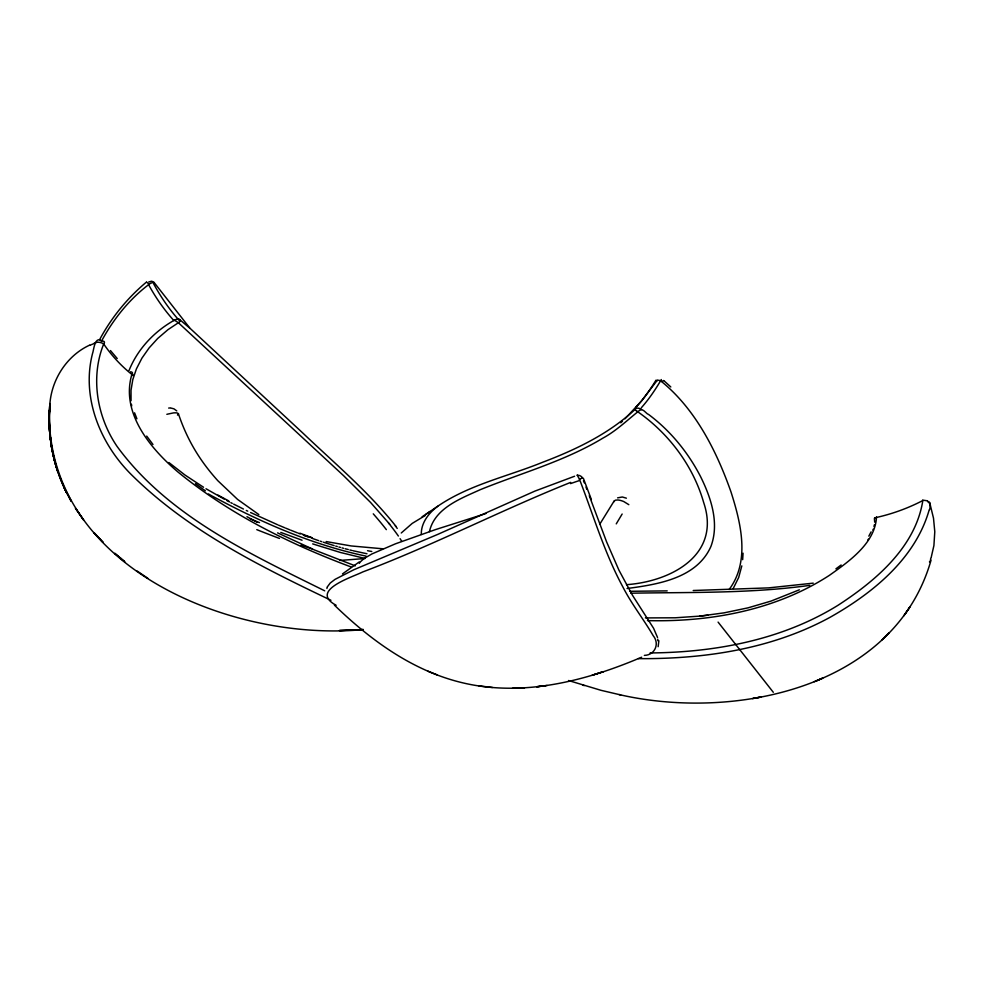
<?xml version="1.0" encoding="UTF-8"?>
<svg xmlns="http://www.w3.org/2000/svg" width="984" height="984" viewBox="0 0 984 984"><rect width="100%" height="100%" fill="white"/><g stroke="black" fill="none" stroke-linecap="round" stroke-linejoin="round"><path stroke-width="1.48" d="M49.249 413.809L49.581 431.09L51.611 447.486L49.581 431.09L49.249 413.809C49.016 568.051 231.966 642.048 363.281 629.588L339.541 630.51L363.281 629.588M421.3 534.472C420.967 522.492 429.332 512.283 438.618 505.641C469.995 484.46 507.879 476.404 542.565 462.296C576.181 449.54 609.502 433.575 635.898 408.618M49.2 420.008L49.409 410.008C48.364 430.857 51.094 451.865 57.773 471.668C50.725 450.623 48.044 428.224 49.692 406.097C47.564 436.084 53.296 466.674 67.01 493.488C56.924 473.698 51.07 451.865 49.68 429.725M49.729 406.847L49.741 411.57M657.829 640.756L657.816 639.194M49.286 421.103L49.999 403.526M49.754 406.183C50.787 380.697 66.297 355.888 89.642 345.126M929.978 503.882L927.297 500.782L922.574 500.118M922.844 500.487C915.514 547.104 875.76 580.757 838.073 605.246C782.059 639.969 715.22 652.417 650.08 652.946M742.662 559.675L743.055 553.192M874.714 522.184L874.382 518.457M929.929 505.542L930.028 504.005L933.496 518.138L934.788 531.717L933.914 545.554L931.344 556.76M429.442 531.643C434.608 508.162 460.758 498.556 480.253 489.688C521.274 473.033 564.718 461.225 602.86 438.151C616.55 430.734 627.706 419.738 639.784 410.217C643.142 407.88 645.91 413.772 648.874 414.682C670.621 430.992 688.222 452.615 700.633 476.748C711.1 497.879 719.562 523.267 710.915 546.464C696.856 578.297 657.865 584.447 627.042 588.506M326.909 588.457L327.205 587.251M874.346 524.804L873.964 526.563M929.228 509.737C915.391 558.715 872.624 593.303 829.869 617.411C771.554 649.182 704.089 659.132 638.407 658.64M741.813 565.886L738.676 577.485L733.24 588.481M931.073 560.081C894.628 688.099 734.925 720.682 620.646 694.925L619.108 694.569M931.061 557.645L930.458 559.392M872.882 530.118L873.189 529.22M628.825 504.681L623.819 501.582A10.393 4.428 25.7 0 0 617.78 499.983L615.357 500.179L613.967 501.422A6.9 2.94 25.7 0 0 613.93 501.766M103.837 343.613C90.171 377.216 96.899 416.773 117.047 446.379C167.92 516.059 249.432 553.488 324.732 590.831M929.474 561.95L929.819 561.101M129.015 370.55C137.625 348.926 154.709 330.993 174.955 319.874M327.364 586.845L330.243 583.02L335.077 579.342L353.822 569.748L437.794 534.373L534.927 491.09L574.594 476.244M658.136 646.697L658.874 640.756M614.114 501.028L599.933 523.943M101.413 341.3C113.357 319.123 129.581 298.841 149.789 283.773M868.823 536.145L871.111 531.864M99.605 339.652C111.364 317.721 127.317 298.029 146.431 282.101M622.146 514.029L616.255 523.869M359.32 563.34L359.689 562.7M625.012 418.79L641.605 400.918L656.574 381.165M867.753 540.179L868.441 539.097M904.751 614.447L909.757 607.214L903.718 615.923M131.991 373.994C120.233 412.603 150.478 448.692 178.03 472.062C229.26 513.931 289.284 543.881 351.042 566.932M729.082 589.564C750.398 561.114 740.866 522.873 730.964 491.852C716.426 450.684 695.282 408.864 661.113 381.202M360.156 562.048L363.982 558.58L371.927 553.931L395.507 543.795L435.58 529.577L485.936 513.55M401.251 532.996L412.222 523.402L425.346 515.444M881.898 639.957L889.118 632.786L883.091 638.776M874.591 517.904L876.806 517.387A193.27 192.433 82 0 0 922.808 500.548M622.466 421.213L620.756 422.8M177.489 415.1L178.436 413.833L177.698 413.132A10.393 2.583 -14.8 0 0 173.356 412.923L166.85 414.301M835.908 568.85L841.135 565M342.481 573.918L359.234 561.95M661.814 381.484L663.548 380.537M426.023 514.251L437.732 506.231M422.124 516.76L429.996 511.483M389.689 524.189L370.599 502.48L343.527 475.616L178.375 322.74L167.969 329.665L157.686 338.484L149.125 347.906L141.93 358.151L136.395 368.926L132.803 379.59L131.02 390.205L131.044 400.759M178.571 322.629L180.232 321.178L179.642 319.566L190.465 328.705L303.293 433.477C334.892 463.587 368.68 491.938 395.912 526.268M148.781 281.928L151.622 281.203L153.824 282.125L189.617 327.807M617.608 497.855L622.306 496.994L626.39 498.175M799.365 589.81L770.964 601.113L748.049 607.841L724.126 612.847L699.612 616.156L707.816 615.234M814.26 681.74L822.784 678.099L815.551 681.174M641.642 657.201C584.877 681.432 520.942 697.705 459.589 682.06C411.152 669.809 369.775 639.44 334.412 605.135M570.683 482.381C500.598 510.425 433.366 545.259 362.678 571.975C352.186 577.239 308.742 590.572 336.147 605.283M94.083 343.281L95.952 342.629M579.453 479.22L582.282 478.064M592.11 675.258L603.241 671.691L594.041 674.643M644.36 655.393C654.889 655.159 659.92 643.721 653.204 635.713C643.647 619.256 631.728 604.25 623.032 587.251C604.459 553.045 593.512 515.505 579.514 479.356M753.806 698.345L761.087 697.029L752.416 698.591M809.721 585.369C750.509 593.61 690.51 592.11 630.892 593.204M813.251 583.155L768.639 587.879L693.203 590.511M626.5 584.681C671.519 581.482 721.395 554.742 703.671 502.529C693.142 465.58 668.345 432.849 636.956 411.238M168.67 408.077L169.814 407.954M547.141 685.479L536.735 686.77L545.21 685.725M365.027 558.543L339.812 560.425M699.833 616.119L675.233 617.792L645.406 617.915M512.479 688.283L524.534 687.865M667.201 590.892L629.871 591.286M647.46 620.609C710.497 622.183 775.81 610.129 829.364 575.369C849.229 561.274 875.206 543.168 876.523 516.932M382.801 548.789L351.103 545.936L326.134 541.557M478.987 685.909L492.492 687.484M170.687 407.991L173.922 408.827L176.763 410.894M366.971 553.758L353.072 550.757M366.134 556.144C311.903 544.779 260.625 522.123 212.015 495.948M364.018 558.211L340.267 552.43L312.678 543.894M620.646 694.925L600.99 690.313L568.531 680.522M352.014 550.499L349.886 549.97M348.299 549.564L345.15 548.74M342.014 547.891L343.576 548.322M338.865 547.006L340.439 547.448M582.725 685.171L584.25 685.602M335.741 546.095L337.303 546.551M334.179 545.628L323.281 542.184M303.995 535.382L312.076 537.867M320.181 541.151L321.731 541.667M355.298 565.861L314.659 550.044L277.586 532.873M318.632 540.622L312.469 538.469M302.051 540.216L280.809 532.43M306.332 536.231L307.857 536.797M299.997 533.23L312.309 537.83M303.269 535.087L304.794 535.665M298.164 533.131L300.218 533.931M427.708 671.113L437.13 674.876M297.131 532.738L290.957 530.29M250.379 518.937L259.518 522.615M289.936 529.884L285.852 528.211M284.831 527.793L278.755 525.247M640.584 409.086L641.482 409.479M277.746 524.816L250.6 512.529M132.274 374.596L131.733 374.326A192.999 161.622 -56 0 1 103.677 343.945M330.944 600.277C260.662 566.661 189.014 531.139 132.815 476.059C100.626 444.916 80.909 397.819 92.631 353.133C93.591 351.14 94.71 335.47 101.524 340.931M246.295 510.45L247.734 511.139M243.454 509.048L233.638 504.103M230.883 502.676L232.261 503.39M226.8 500.512L229.518 501.951M217.907 495.075L228.731 500.918M224.106 499.06L206 488.74M246.959 516.686L257.341 522.393M208.448 493.943L211.117 495.456M174.352 320.12L178.375 322.74M146.678 282.174L149.051 284.093M203.54 487.252L185.029 475.063L168.891 462.529M258.817 514.558L237.575 499.405L217.87 480.758C199.777 460.733 187.009 439.504 178.412 413.723M577.202 475.087L579.404 479.085M137.17 571.052L147.846 578.297M195.435 483.697L205.398 490.844M663.831 380.623L670.805 386.97M110.466 350.562L117.231 358.545M718.086 622.109L773.313 692.306M146.69 436.096L152.975 444.485M400.082 538.678L401.779 541.385M583.463 480.721L584.312 482.849M134.562 412.813L136.911 418.766M585.997 487.129L586.833 489.282M583.364 478.261L591.396 499.589M589.281 495.727L606.55 541.741L618.936 570.167L632.454 595.234L653.585 628.284L657.546 637.497M131.438 404.239L131.708 405.974M173.934 320.636A192.999 141.204 87.2 0 1 148.547 284.597M149.654 283.601A4.514 1.353 -21.1 0 1 154.205 282.715M179.15 320.39A193.27 141.622 86.4 0 1 153.664 283.822M174.943 319.8A4.809 1.033 -16.9 0 1 179.469 319.259M388.471 522.959A372.702 53.407 36.4 0 1 398.372 536.034M395.322 525.911A342.248 51.525 35.3 0 1 397.241 528.42M373.268 513.845A356.565 47.626 37.1 0 1 386.355 529.638M371.78 551.483A245.631 238.017 12.6 0 1 367.549 550.708M102.607 341.067A4.514 2.14 -25.4 0 1 103.96 343.601M130.565 371.78A4.809 2.226 -18.1 0 1 132.299 373.957M312.002 548.838A381.423 197.058 22.5 0 1 301.104 545.099M279.468 538.433A356.565 93.726 21.2 0 1 256.775 529.65M95.78 342.53A5.043 2.189 11.8 0 1 103.517 343.871M89.839 345.322A125.423 74.477 33.2 0 1 94.292 343.514M132.791 375.47A3.407 0.787 7.6 0 1 132.446 375.531M132.594 374.584A3.407 0.787 7.6 0 1 133.074 374.879M577.227 475.26A4.514 3.284 29.3 0 1 582.54 477.88M570.56 483.611A123.996 48.13 -25.1 0 1 579.195 480.635M927.531 501.446A5.043 2.804 -9 0 1 930.212 503.894M930.311 505.382A125.423 59.384 -32.9 0 1 929.659 509.564M874.899 518.506A3.407 1.55 4 0 1 875.084 518.371M656.008 380.144A192.999 77.379 -79.5 0 1 635.578 407.659M656.291 381.005A4.514 2.386 27.6 0 1 661.186 381.054M661.309 379.553A193.27 76.9 -80 0 1 641.347 407.733M635.615 408.458A4.809 2.165 22.9 0 1 640.67 408.938M656.205 381.165A5.043 2.706 36.2 0 1 657.706 380.427M636.882 411.238A3.407 1.193 30.1 0 1 635.369 409.811M120.712 558.309L114.71 553.279L124.771 561.729L120.712 558.309M99.396 538.433L93.886 532.541L103.111 542.405L99.396 538.433M83.505 519.847L75.522 508.334L83.505 519.847M71.094 501.09L64.391 488.138L71.094 501.09"/></g></svg>
